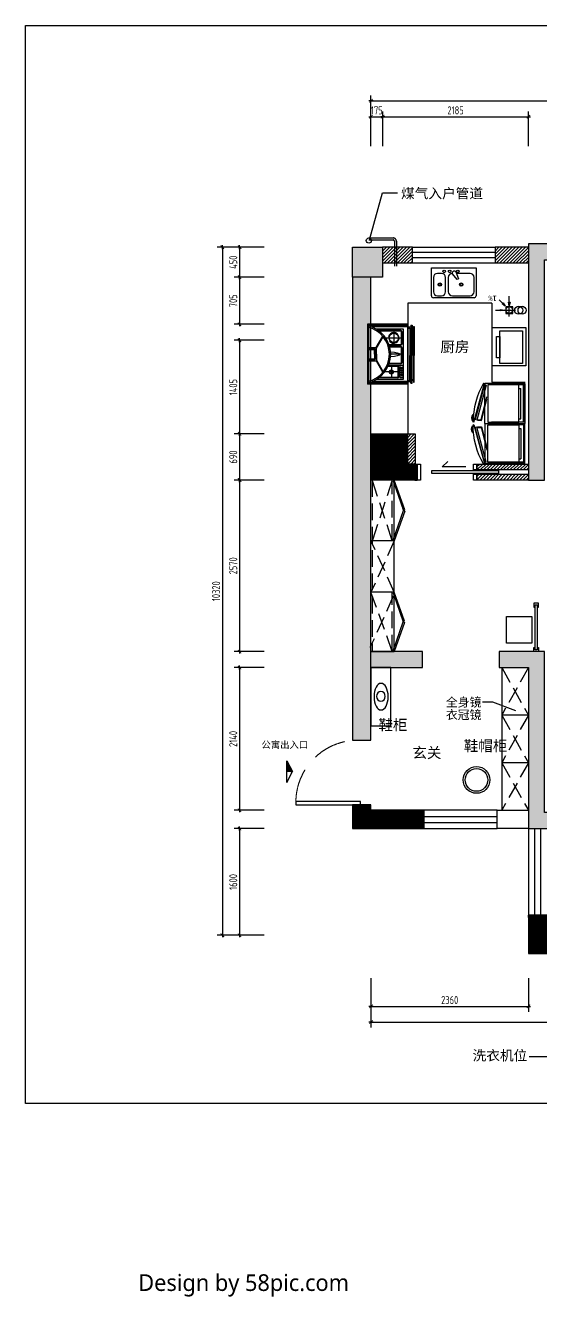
# Model space of a CAD drawing. Extents: x 198376 to 343171, y -41839 to 41090.
# Drawn here: x 198376 to 206108, y 22026 to 41090 of the extents above; entities that cross this region are included whole.
import ezdxf
from ezdxf.enums import TextEntityAlignment as Align

# ---------------------------------------------------------------- set-up
doc = ezdxf.new("R2010")
doc.units = 0
doc.header["$LTSCALE"] = 1000
doc.header["$MEASUREMENT"] = 0
for name, pattern in [('CONTINU', [0]), ('DASH', [0.35, 0.25, -0.1]), ('HIDDENX2', [0.75, 0.5, -0.25]), ('TRATTEGGIATA2', [0.375, 0.25, -0.125])]:
    doc.linetypes.add(name, pattern=pattern)
doc.layers.get('Defpoints').update_dxf_attribs({"color": 250})
for name, color, linetype in [('COL-FILL', 8, 'Continuous'), ('COLUMN', 200, 'Continuous'), ('DOOR', 50, 'Continuous'), ('FC-BHATCH', 144, 'Continuous'), ('FC-FLOOR', 138, 'Continuous'), ('FF-DIM-1', 50, 'Continuous'), ('FF-FIXT', 31, 'Continuous'), ('FF-FURN', 51, 'Continuous'), ('FF-TEXT', 50, 'Continuous'), ('TEXT', 2, 'Continuous'), ('WINDOW', 50, 'Continuous'), ('活动家具', 6, 'Continuous')]:
    doc.layers.add(name, color=color, linetype=linetype)
doc.layers.add('WALL', color=160, linetype='Continuous', lineweight=30)
doc.styles.add('_宋体', font='', dxfattribs={"width": 0.8})
doc.styles.add('CCD-DIM', font='archs.shx', dxfattribs={"width": 0.75})
doc.styles.add('st', font='msyh.ttf', dxfattribs={"width": 0.7})
doc.styles.add('黑体', font='msyh.ttf')
doc.styles.get('_宋体').set_extended_font_data('SimSun')
doc.dimstyles.new('CCD_100', dxfattribs={"dimscale": 100, "dimtxt": 1.2, "dimasz": 0.03, "dimexe": 0.8, "dimexo": 0.6, "dimgap": 0.35, "dimtad": 1, "dimdec": 0, "dimrnd": 5, "dimzin": 0, "dimdsep": 46, "dimtxsty": 'CCD-DIM', "dimblk": 'HBA_Dimension_Tick', "dimcen": 0.125, "dimclrd": 44, "dimclre": 44, "dimclrt": 50, "dimadec": 0, "dimazin": 0, "dimtfac": 1, "dimtdec": 0, "dimtix": 1, "dimtmove": 2, "dimatfit": 3, "dimldrblk": 'HBA_Leader_Dot', "dimfxl": 0, "dimtvp": 1, "dimtolj": 1, "dimtzin": 0, "dimarcsym": 0})
pattern_1 = [(45, (39611.7161, 0), (-0.8838834765, 0.8838834765), [])]
pattern_2 = [(45, (39611.71609, 0), (-0.08838834765, 0.08838834765), [])]
pattern_3 = [(45, (-2564.865, 0), (-24.7487373, 24.7487373), [])]

# ---------------------------------------------------------------- blocks, each defined once
blk = doc.blocks.new('HBA_Dimension_Tick')
at = {"color": 0, "linetype": 'ByBlock'}
for p, q in [((-10, 0), (0, 0)), ((0, 0), (10, 0))]:
    blk.add_line(p, q, dxfattribs=at)
at = {"color": 50, "linetype": 'ByBlock'}
blk.add_solid([(-10, -7), (-7, -10), (7, 10), (10, 7)], dxfattribs=at)
blk = doc.blocks.new('*D17')
at = {"layer": 'Defpoints', "color": 0}
for p in [(203553, 26862), (205912, 26862), (205912, 26378)]:
    blk.add_point(p, dxfattribs=at)
at = {"layer": 'FF-DIM-1', "color": 44, "lineweight": -2}
for p, q in [((203553, 26802), (203553, 26298)), ((205912, 26802), (205912, 26298)), ((203556, 26378), (205909, 26378))]:
    blk.add_line(p, q, dxfattribs=at)
at = {"layer": 'FF-DIM-1', "color": 44, "lineweight": -2, "xscale": 3, "yscale": 3, "zscale": 3, "rotation": 180}
blk.add_blockref('HBA_Dimension_Tick', (203553, 26378), dxfattribs=at)
at = {"layer": 'FF-DIM-1', "color": 44, "lineweight": -2, "xscale": 3, "yscale": 3, "zscale": 3}
blk.add_blockref('HBA_Dimension_Tick', (205912, 26378), dxfattribs=at)
at = {"layer": 'FF-DIM-1', "color": 50, "insert": (204732, 26473), "char_height": 120, "attachment_point": 5, "style": 'CCD-DIM'}
blk.add_mtext('\\A1;2360', dxfattribs=at)
blk = doc.blocks.new('HBA_Leader_Dot')
at = {"color": 0, "linetype": 'ByBlock'}
blk.add_line((-5, 0), (-10, 0), dxfattribs=at)
at = {"color": 0, "linetype": 'ByBlock', "const_width": 5}
blk.add_lwpolyline([(-2.5, 0, 1), (2.5, 0, 1)], format="xyb", close=True, dxfattribs=at)
blk = doc.blocks.new('*D20')
at = {"layer": 'Defpoints', "color": 0}
for p in [(202011, 37764), (201584, 37313), (202011, 37313)]:
    blk.add_point(p, dxfattribs=at)
at = {"layer": 'FF-DIM-1', "color": 44, "lineweight": -2}
for p, q in [((201951, 37764), (201504, 37764)), ((201584, 37761), (201584, 37316)), ((201951, 37313), (201504, 37313))]:
    blk.add_line(p, q, dxfattribs=at)
at = {"layer": 'FF-DIM-1', "color": 44, "lineweight": -2, "xscale": 3, "yscale": 3, "zscale": 3}
for p, rotation in [((201584, 37764), 90), ((201584, 37313), 270)]:
    blk.add_blockref('HBA_Dimension_Tick', p, dxfattribs=dict(at, rotation=rotation))
at = {"layer": 'FF-DIM-1', "color": 50, "insert": (201489, 37538), "char_height": 120, "attachment_point": 5, "rotation": 90, "style": 'CCD-DIM'}
blk.add_mtext('\\A1;450', dxfattribs=at)
blk = doc.blocks.new('*D21')
at = {"layer": 'Defpoints', "color": 0}
for p in [(202011, 37313), (201584, 36607), (202011, 36607)]:
    blk.add_point(p, dxfattribs=at)
at = {"layer": 'FF-DIM-1', "color": 44, "lineweight": -2}
for p, q in [((201951, 37313), (201504, 37313)), ((201584, 37310), (201584, 36610)), ((201951, 36607), (201504, 36607))]:
    blk.add_line(p, q, dxfattribs=at)
at = {"layer": 'FF-DIM-1', "color": 44, "lineweight": -2, "xscale": 3, "yscale": 3, "zscale": 3}
for p, rotation in [((201584, 37313), 90), ((201584, 36607), 270)]:
    blk.add_blockref('HBA_Dimension_Tick', p, dxfattribs=dict(at, rotation=rotation))
at = {"layer": 'FF-DIM-1', "color": 50, "insert": (201489, 36960), "char_height": 120, "attachment_point": 5, "rotation": 90, "style": 'CCD-DIM'}
blk.add_mtext('\\A1;705', dxfattribs=at)
blk = doc.blocks.new('*D22')
at = {"layer": 'Defpoints', "color": 0}
for p in [(202011, 34963), (201584, 34271), (202011, 34271)]:
    blk.add_point(p, dxfattribs=at)
at = {"layer": 'FF-DIM-1', "color": 44, "lineweight": -2}
for p, q in [((201951, 34963), (201504, 34963)), ((201584, 34960), (201584, 34274)), ((201951, 34271), (201504, 34271))]:
    blk.add_line(p, q, dxfattribs=at)
at = {"layer": 'FF-DIM-1', "color": 44, "lineweight": -2, "xscale": 3, "yscale": 3, "zscale": 3}
for p, rotation in [((201584, 34963), 90), ((201584, 34271), 270)]:
    blk.add_blockref('HBA_Dimension_Tick', p, dxfattribs=dict(at, rotation=rotation))
at = {"layer": 'FF-DIM-1', "color": 50, "insert": (201489, 34617), "char_height": 120, "attachment_point": 5, "rotation": 90, "style": 'CCD-DIM'}
blk.add_mtext('\\A1;690', dxfattribs=at)
blk = doc.blocks.new('*D23')
at = {"layer": 'Defpoints', "color": 0}
for p in [(202011, 34271), (201584, 31700), (202011, 31700)]:
    blk.add_point(p, dxfattribs=at)
at = {"layer": 'FF-DIM-1', "color": 44, "lineweight": -2}
for p, q in [((201951, 34271), (201504, 34271)), ((201584, 34268), (201584, 31703)), ((201951, 31700), (201504, 31700))]:
    blk.add_line(p, q, dxfattribs=at)
at = {"layer": 'FF-DIM-1', "color": 44, "lineweight": -2, "xscale": 3, "yscale": 3, "zscale": 3}
for p, rotation in [((201584, 34271), 90), ((201584, 31700), 270)]:
    blk.add_blockref('HBA_Dimension_Tick', p, dxfattribs=dict(at, rotation=rotation))
at = {"layer": 'FF-DIM-1', "color": 50, "insert": (201489, 32985), "char_height": 120, "attachment_point": 5, "rotation": 90, "style": 'CCD-DIM'}
blk.add_mtext('\\A1;2570', dxfattribs=at)
blk = doc.blocks.new('*D24')
at = {"layer": 'Defpoints', "color": 0}
for p in [(202011, 31460), (201584, 29319), (202011, 29319)]:
    blk.add_point(p, dxfattribs=at)
at = {"layer": 'FF-DIM-1', "color": 44, "lineweight": -2}
for p, q in [((201951, 31460), (201504, 31460)), ((201584, 31457), (201584, 29322)), ((201951, 29319), (201504, 29319))]:
    blk.add_line(p, q, dxfattribs=at)
at = {"layer": 'FF-DIM-1', "color": 44, "lineweight": -2, "xscale": 3, "yscale": 3, "zscale": 3}
for p, rotation in [((201584, 31460), 90), ((201584, 29319), 270)]:
    blk.add_blockref('HBA_Dimension_Tick', p, dxfattribs=dict(at, rotation=rotation))
at = {"layer": 'FF-DIM-1', "color": 50, "insert": (201489, 30389), "char_height": 120, "attachment_point": 5, "rotation": 90, "style": 'CCD-DIM'}
blk.add_mtext('\\A1;2140', dxfattribs=at)
blk = doc.blocks.new('*D25')
at = {"layer": 'Defpoints', "color": 0}
for p in [(202011, 29044), (201584, 27444), (202011, 27444)]:
    blk.add_point(p, dxfattribs=at)
at = {"layer": 'FF-DIM-1', "color": 44, "lineweight": -2}
for p, q in [((201951, 29044), (201504, 29044)), ((201584, 29041), (201584, 27447)), ((201951, 27444), (201504, 27444))]:
    blk.add_line(p, q, dxfattribs=at)
at = {"layer": 'FF-DIM-1', "color": 44, "lineweight": -2, "xscale": 3, "yscale": 3, "zscale": 3}
for p, rotation in [((201584, 29044), 90), ((201584, 27444), 270)]:
    blk.add_blockref('HBA_Dimension_Tick', p, dxfattribs=dict(at, rotation=rotation))
at = {"layer": 'FF-DIM-1', "color": 50, "insert": (201489, 28244), "char_height": 120, "attachment_point": 5, "rotation": 90, "style": 'CCD-DIM'}
blk.add_mtext('\\A1;1600', dxfattribs=at)
blk = doc.blocks.new('*D26')
at = {"layer": 'Defpoints', "color": 0}
for p in [(202011, 36367), (201584, 34963), (202011, 34963)]:
    blk.add_point(p, dxfattribs=at)
at = {"layer": 'FF-DIM-1', "color": 44, "lineweight": -2}
for p, q in [((201951, 36367), (201504, 36367)), ((201584, 36364), (201584, 34966)), ((201951, 34963), (201504, 34963))]:
    blk.add_line(p, q, dxfattribs=at)
at = {"layer": 'FF-DIM-1', "color": 44, "lineweight": -2, "xscale": 3, "yscale": 3, "zscale": 3}
for p, rotation in [((201584, 36367), 90), ((201584, 34963), 270)]:
    blk.add_blockref('HBA_Dimension_Tick', p, dxfattribs=dict(at, rotation=rotation))
at = {"layer": 'FF-DIM-1', "color": 50, "insert": (201489, 35665), "char_height": 120, "attachment_point": 5, "rotation": 90, "style": 'CCD-DIM'}
blk.add_mtext('\\A1;1405', dxfattribs=at)
blk = doc.blocks.new('*D27')
at = {"layer": 'Defpoints', "color": 0}
for p in [(203728, 39721), (203553, 39218), (203728, 39218)]:
    blk.add_point(p, dxfattribs=at)
at = {"layer": 'FF-DIM-1', "color": 44, "lineweight": -2}
for p, q in [((203550, 39721), (203547, 39721)), ((203553, 39278), (203553, 39801)), ((203553, 39721), (203728, 39721)), ((203728, 39278), (203728, 39801)), ((203731, 39721), (203734, 39721))]:
    blk.add_line(p, q, dxfattribs=at)
at = {"layer": 'FF-DIM-1', "color": 44, "lineweight": -2, "xscale": 3, "yscale": 3, "zscale": 3}
blk.add_blockref('HBA_Dimension_Tick', (203553, 39721), dxfattribs=at)
at = {"layer": 'FF-DIM-1', "color": 44, "lineweight": -2, "xscale": 3, "yscale": 3, "zscale": 3, "rotation": 180}
blk.add_blockref('HBA_Dimension_Tick', (203728, 39721), dxfattribs=at)
at = {"layer": 'FF-DIM-1', "color": 50, "insert": (203640, 39816), "char_height": 120, "attachment_point": 5, "style": 'CCD-DIM'}
blk.add_mtext('\\A1;175', dxfattribs=at)
blk = doc.blocks.new('*D28')
at = {"layer": 'Defpoints', "color": 0}
for p in [(205912, 39721), (203728, 39218), (205912, 39218)]:
    blk.add_point(p, dxfattribs=at)
at = {"layer": 'FF-DIM-1', "color": 44, "lineweight": -2}
for p, q in [((203728, 39278), (203728, 39801)), ((203731, 39721), (205909, 39721)), ((205912, 39278), (205912, 39801))]:
    blk.add_line(p, q, dxfattribs=at)
at = {"layer": 'FF-DIM-1', "color": 44, "lineweight": -2, "xscale": 3, "yscale": 3, "zscale": 3, "rotation": 180}
blk.add_blockref('HBA_Dimension_Tick', (203728, 39721), dxfattribs=at)
at = {"layer": 'FF-DIM-1', "color": 44, "lineweight": -2, "xscale": 3, "yscale": 3, "zscale": 3}
blk.add_blockref('HBA_Dimension_Tick', (205912, 39721), dxfattribs=at)
at = {"layer": 'FF-DIM-1', "color": 50, "insert": (204820, 39816), "char_height": 120, "attachment_point": 5, "style": 'CCD-DIM'}
blk.add_mtext('\\A1;2185', dxfattribs=at)
blk = doc.blocks.new('地漏')
at = {"layer": 'FC-BHATCH'}
for points in [[(190406, -114935), (190347, -114925), (190406, -114915)], [(190265, -115043), (190276, -114985), (190286, -115043)], [(190369, -115034), (190336, -114985), (190384, -115020)]]:
    blk.add_hatch(color=136, dxfattribs=at).paths.add_polyline_path(points)
at = {"layer": 'FC-BHATCH', "color": 136}
for p, q in [((190482, -114925), (190181, -114925)), ((190276, -114826), (190276, -115132)), ((190347, -114925), (190406, -114915)), ((190406, -114935), (190347, -114925)), ((190406, -114915), (190406, -114935)), ((190265, -115043), (190276, -114985)), ((190286, -115043), (190265, -115043)), ((190276, -114985), (190286, -115043)), ((190369, -115034), (190336, -114985)), ((190336, -114985), (190384, -115020)), ((190336, -114985), (190427, -115076)), ((190384, -115020), (190369, -115034))]:
    blk.add_line(p, q, dxfattribs=at)
blk.add_lwpolyline([(190326, -114874), (190225, -114874), (190225, -114975), (190326, -114975)], close=True, dxfattribs=at)
blk.add_circle((190276, -114925), 50.3, dxfattribs=at)
at = {"layer": 'FC-BHATCH', "color": 136, "insert": (190464, -115060, 73536), "char_height": 80, "width": 117.84, "attachment_point": 1, "style": '_宋体'}
blk.add_mtext('{\\fSimHei|b0|i0|c134|p49;\\W1;1%}', dxfattribs=at)
blk = doc.blocks.new('*D47')
at = {"layer": 'Defpoints', "color": 0}
for p in [(212986, 39961), (203553, 39218), (212986, 39218)]:
    blk.add_point(p, dxfattribs=at)
at = {"layer": 'FF-DIM-1', "color": 44, "lineweight": -2}
for p, q in [((203553, 39278), (203553, 40041)), ((212986, 39278), (212986, 40041)), ((203556, 39961), (212983, 39961))]:
    blk.add_line(p, q, dxfattribs=at)
at = {"layer": 'FF-DIM-1', "color": 44, "lineweight": -2, "xscale": 3, "yscale": 3, "zscale": 3, "rotation": 180}
blk.add_blockref('HBA_Dimension_Tick', (203553, 39961), dxfattribs=at)
at = {"layer": 'FF-DIM-1', "color": 44, "lineweight": -2, "xscale": 3, "yscale": 3, "zscale": 3}
blk.add_blockref('HBA_Dimension_Tick', (212986, 39961), dxfattribs=at)
at = {"layer": 'FF-DIM-1', "color": 50, "insert": (208269, 40056), "char_height": 120, "attachment_point": 5, "style": 'CCD-DIM'}
blk.add_mtext('\\A1;9435', dxfattribs=at)
blk = doc.blocks.new('*D48')
at = {"layer": 'Defpoints', "color": 0}
for p in [(203553, 26862), (213992, 26862), (213992, 26143)]:
    blk.add_point(p, dxfattribs=at)
at = {"layer": 'FF-DIM-1', "color": 44, "lineweight": -2}
for p, q in [((203553, 26802), (203553, 26063)), ((213992, 26802), (213992, 26063)), ((203556, 26143), (213989, 26143))]:
    blk.add_line(p, q, dxfattribs=at)
at = {"layer": 'FF-DIM-1', "color": 44, "lineweight": -2, "xscale": 3, "yscale": 3, "zscale": 3, "rotation": 180}
blk.add_blockref('HBA_Dimension_Tick', (203553, 26143), dxfattribs=at)
at = {"layer": 'FF-DIM-1', "color": 44, "lineweight": -2, "xscale": 3, "yscale": 3, "zscale": 3}
blk.add_blockref('HBA_Dimension_Tick', (213992, 26143), dxfattribs=at)
at = {"layer": 'FF-DIM-1', "color": 50, "insert": (208772, 26238), "char_height": 120, "attachment_point": 5, "style": 'CCD-DIM'}
blk.add_mtext('\\A1;10440', dxfattribs=at)
blk = doc.blocks.new('*D49')
at = {"layer": 'Defpoints', "color": 0}
for p in [(202011, 37764), (201327, 27444), (202011, 27444)]:
    blk.add_point(p, dxfattribs=at)
at = {"layer": 'FF-DIM-1', "color": 44, "lineweight": -2}
for p, q in [((201951, 37764), (201247, 37764)), ((201327, 37761), (201327, 27447)), ((201951, 27444), (201247, 27444))]:
    blk.add_line(p, q, dxfattribs=at)
at = {"layer": 'FF-DIM-1', "color": 44, "lineweight": -2, "xscale": 3, "yscale": 3, "zscale": 3}
for p, rotation in [((201327, 37764), 90), ((201327, 27444), 270)]:
    blk.add_blockref('HBA_Dimension_Tick', p, dxfattribs=dict(at, rotation=rotation))
at = {"layer": 'FF-DIM-1', "color": 50, "insert": (201232, 32604), "char_height": 120, "attachment_point": 5, "rotation": 90, "style": 'CCD-DIM'}
blk.add_mtext('\\A1;10320', dxfattribs=at)
blk = doc.blocks.new('家具1')
at = {"layer": 'FF-FURN', "color": 251, "ltscale": 2}
for p, q in [((964042, -969677), (964198, -969097)), ((964199, -969117), (964060, -969637)), ((964224, -969123), (964085, -969644)), ((964194, -969115), (964204, -969118)), ((964224, -969123), (964199, -969117)), ((964250, -969119), (964250, -969677)), ((964714, -969119), (964250, -969119)), ((964714, -969677), (964714, -969119)), ((964714, -969170), (964746, -969170)), ((964746, -969625), (964746, -969170)), ((964784, -969676), (964784, -969118)), ((964794, -969676), (964794, -969118)), ((964042, -969677), (964027, -969673)), ((964046, -969657), (964047, -969648)), ((964085, -969644), (964060, -969637)), ((964250, -969677), (964714, -969677)), ((964714, -969625), (964746, -969625))]:
    blk.add_line(p, q, dxfattribs=at)
at = {"layer": 'FF-FURN', "color": 251, "linetype": 'Continuous', "ltscale": 5}
blk.add_line((964183, -969093), (964204, -969097), dxfattribs=at)
at = {"layer": 'FF-FURN'}
for p, q in [((964204, -969697), (964204, -969097)), ((964804, -969097), (964204, -969097)), ((964204, -969697), (964804, -969697))]:
    blk.add_line(p, q, dxfattribs=at)
at = {"layer": 'FF-FURN', "color": 251, "linetype": 'TRATTEGGIATA2', "ltscale": 2}
for p, q in [((964804, -969118), (964204, -969118)), ((964804, -969676), (964204, -969676))]:
    blk.add_line(p, q, dxfattribs=at)
at = {"layer": 'FF-FURN', "linetype": 'ByBlock'}
blk.add_line((964804, -969097), (964804, -969697), dxfattribs=at)
at = {"layer": 'FF-FURN', "color": 251, "linetype": 'Continuous', "ltscale": 2}
for p, q in [((964149, -969640), (964234, -969297)), ((964157, -969650), (964233, -969337)), ((964090, -969637), (964149, -969640)), ((964095, -969647), (964157, -969650))]:
    blk.add_line(p, q, dxfattribs=at)
at = {"layer": 'FF-FURN', "linetype": 'Continuous', "ltscale": 5}
blk.add_arc((965212, -969679), 1184, 150.2923, 179.7077, dxfattribs=at)
at = {"layer": 'FF-FURN', "color": 251, "ltscale": 2}
for radius, start, end in [(86.5, 141.893, 212.1418), (81.3, 147.4818, 206.553)]:
    blk.add_arc((964093, -969617), radius, start, end, dxfattribs=at)
blk = doc.blocks.new('厨房设备01')
at = {"layer": 'FF-FURN', "linetype": 'CONTINU'}
for p, q in [((2548, -11045), (1648, -11045)), ((1648, -11645), (2548, -11645))]:
    blk.add_line(p, q, dxfattribs=at)
at = {"layer": 'FF-FURN', "linetype": 'CONTINU', "ltscale": 30}
for p, q in [((1648, -11045), (1648, -11645)), ((2548, -11045), (2548, -11645))]:
    blk.add_line(p, q, dxfattribs=at)
at = {"layer": 'FF-FURN', "ltscale": 2}
for p, q in [((1663, -10979), (2118, -10979)), ((1663, -10999), (2118, -10999)), ((2533, -10979), (2118, -10979)), ((2533, -10999), (2118, -10999)), ((2490, -11014), (2118, -11014)), ((2490, -11045), (2490, -11014)), ((2508, -11045), (2508, -10999))]:
    blk.add_line(p, q, dxfattribs=at)
at = {"layer": 'FF-FURN', "linetype": 'Continuous', "ltscale": 30}
for p, q in [((1663, -10999), (1663, -10979)), ((2533, -10999), (2533, -10979))]:
    blk.add_line(p, q, dxfattribs=at)
at = {"layer": 'FF-FURN', "color": 251, "linetype": 'TRATTEGGIATA2', "ltscale": 30}
for p, q in [((1668, -11045), (1668, -11625)), ((1688, -11045), (1688, -11579)), ((2508, -11045), (2508, -11579)), ((2528, -11045), (2528, -11625))]:
    blk.add_line(p, q, dxfattribs=at)
at = {"layer": 'FF-FURN', "linetype": 'Continuous', "ltscale": 2}
for p, q in [((1679, -10960), (1679, -10948)), ((1679, -10948), (1706, -10948)), ((1706, -10960), (1679, -10960)), ((1706, -10948), (2118, -10948)), ((1706, -10960), (1706, -10979)), ((2118, -10960), (1716, -10960)), ((1716, -10960), (1716, -10979)), ((1855, -10993), (1855, -10984)), ((1863, -10984), (1863, -10993)), ((1895, -10984), (1863, -10984)), ((1863, -10993), (1895, -10993)), ((1895, -10993), (1895, -10984)), ((2489, -10948), (2118, -10948)), ((2118, -10960), (2479, -10960)), ((2479, -10960), (2479, -10979)), ((2516, -10948), (2489, -10948)), ((2489, -10960), (2516, -10960)), ((2489, -10960), (2489, -10979)), ((2516, -10960), (2516, -10948))]:
    blk.add_line(p, q, dxfattribs=at)
at = {"layer": 'FF-FURN', "color": 251, "ltscale": 2}
for p, q in [((1688, -11045), (1688, -10999)), ((1706, -11014), (2118, -11014)), ((1706, -11045), (1706, -11014))]:
    blk.add_line(p, q, dxfattribs=at)
at = {"layer": 'FF-FURN', "color": 251, "linetype": 'Continuous', "ltscale": 2}
for p, q in [((1765, -10984), (1732, -10984)), ((1732, -10984), (1732, -10993)), ((1732, -10993), (1765, -10993)), ((1765, -10993), (1765, -10984)), ((1772, -10984), (1772, -10993)), ((1804, -10984), (1772, -10984)), ((1772, -10993), (1804, -10993)), ((1804, -10993), (1804, -10984)), ((1823, -10984), (1823, -10993)), ((1855, -10984), (1823, -10984)), ((1823, -10993), (1855, -10993)), ((2473, -11110), (1721, -11110)), ((1721, -11110), (1721, -11511)), ((1741, -11150), (1741, -11481)), ((1749, -11150), (1749, -11470)), ((1942, -11130), (1761, -11130)), ((1942, -11138), (1761, -11138)), ((1852, -11375), (1852, -11138)), ((1954, -11150), (1954, -11324)), ((1962, -11150), (1962, -11321)), ((1982, -11150), (1982, -11315)), ((1990, -11150), (1990, -11313)), ((2223, -11130), (2002, -11130)), ((2223, -11138), (2002, -11138)), ((2098, -11138), (2098, -11300)), ((2235, -11150), (2235, -11321)), ((2243, -11150), (2243, -11324)), ((2263, -11119), (2452, -11119)), ((2263, -11332), (2263, -11119)), ((2452, -11159), (2263, -11159)), ((2273, -11198), (2273, -11336)), ((2281, -11198), (2281, -11340)), ((2433, -11178), (2293, -11178)), ((2433, -11186), (2293, -11186)), ((2304, -11136), (2304, -11150)), ((2338, -11136), (2338, -11150)), ((2363, -11186), (2363, -11388)), ((2373, -11136), (2373, -11150)), ((2407, -11136), (2407, -11150)), ((2445, -11198), (2445, -11469)), ((2452, -11119), (2452, -11159)), ((2453, -11198), (2453, -11479)), ((2473, -11509), (2473, -11110)), ((1749, -11253), (1954, -11253)), ((2281, -11289), (2445, -11289)), ((2098, -11530), (2018, -11530)), ((2018, -11645), (2018, -11530)), ((2098, -11530), (2178, -11530)), ((2178, -11645), (2178, -11530))]:
    blk.add_line(p, q, dxfattribs=at)
at = {"layer": 'FF-FURN', "color": 251, "linetype": 'Continuous', "ltscale": 30}
for p, q in [((1998, -11516), (1825, -11420)), ((2008, -11510), (1834, -11413)), ((2187, -11510), (2362, -11413)), ((2198, -11516), (2370, -11420)), ((2098, -11510), (1998, -11510)), ((1998, -11645), (1998, -11510)), ((2098, -11540), (2028, -11540)), ((2028, -11645), (2028, -11540)), ((2098, -11510), (2198, -11510)), ((2098, -11540), (2168, -11540)), ((2168, -11645), (2168, -11540)), ((2198, -11645), (2198, -11510))]:
    blk.add_line(p, q, dxfattribs=at)
at = {"layer": 'FF-FURN', "color": 251, "linetype": 'CONTINU'}
blk.add_line((2548, -11625), (1648, -11625), dxfattribs=at)
at = {"layer": 'FF-FURN', "color": 251, "linetype": 'Continuous', "ltscale": 30}
for centre, radius in [((1852, -11253), 69.1), ((2363, -11289), 30.9)]:
    blk.add_circle(centre, radius, dxfattribs=at)
at = {"layer": 'FF-FURN', "color": 251, "linetype": 'Continuous', "ltscale": 2}
for centre, radius in [((2304, -11136), 10.3), ((2304, -11136), 7.31), ((2338, -11136), 10.3), ((2338, -11136), 7.31), ((2373, -11136), 10.3), ((2373, -11136), 7.31), ((2407, -11136), 10.3), ((2407, -11136), 7.31), ((2441, -11136), 2.57), ((2363, -11289), 20.9)]:
    blk.add_circle(centre, radius, dxfattribs=at)
for centre, radius, start, end in [((1761, -11150), 20, 90, 180), ((1761, -11150), 12, 90, 180), ((1852, -11253), 79.1, 307.872, 257.9169), ((1942, -11150), 20, 0, 90), ((1942, -11150), 12, 0, 90), ((2002, -11150), 20, 90, 180), ((2002, -11150), 12, 90, 180), ((2223, -11150), 20, 0, 90), ((2223, -11150), 12, 0, 90), ((2293, -11198), 20, 90, 180), ((2293, -11198), 12, 90, 180), ((2433, -11198), 20, 0, 90), ((2433, -11198), 12, 0, 90), ((2098, -11740), 440, 12.5181, 167.4819)]:
    blk.add_arc(centre, radius, start, end, dxfattribs=at)
at = {"layer": 'FF-FURN', "color": 251, "linetype": 'Continuous', "ltscale": 30}
blk.add_arc((2098, -11740), 420, 13.0922, 166.9078, dxfattribs=at)
at = {"layer": 'FF-FURN', "color": 251, "linetype": 'Continuous', "ltscale": 2, "extrusion": (0, 0, -1)}
blk.add_ellipse((2098, -11336), major_axis=(0, 174), ratio=0.21829, start_param=-1.367823, end_param=1.367823, dxfattribs=at)

msp = doc.modelspace()

# ---------------------------------------------------------------- hatches: boundary and pattern name
at = {"layer": 'COL-FILL'}
h = msp.add_hatch(color=256, dxfattribs=at)
h.dxf.hatch_style = 1
h.paths.add_polyline_path([(203727.6, 37763.7), (203727.6, 37313.2), (203277.6, 37313.2), (203277.6, 37763.7)])
h = msp.add_hatch(dxfattribs=at)
h.set_pattern_fill('ANSI31', color=256, scale=280)
h.set_pattern_definition(pattern_3)
h.paths.add_polyline_path([(205911.6, 37763.7), (205412.6, 37763.7), (205412.6, 37523.7), (205911.6, 37523.7)])
h.paths.add_polyline_path([(203904, 37763.7), (203727.6, 37763.7), (203727.6, 37523.7), (203904, 37523.7)])
h.paths.add_polyline_path([(203934, 37763.7), (203904, 37763.7), (203904, 37523.7), (203934, 37523.7)])
h.paths.add_polyline_path([(204172.6, 37763.7), (203934, 37763.7), (203934, 37523.7), (204172.6, 37523.7)])
h = msp.add_hatch(dxfattribs=at)
h.set_pattern_fill('ANSI31', color=256)
h.set_pattern_definition(pattern_2)
h.paths.add_polyline_path([(206151.6, 37573.7), (206451.6, 37573.7), (206451.6, 37813.7), (205911.6, 37813.7), (205911.6, 34270.7), (206151.6, 34270.7)])
h = msp.add_hatch(color=256, dxfattribs=at)
h.dxf.hatch_style = 1
h.paths.add_polyline_path([(203552.6, 37313.2), (203277.6, 37313.2), (203277.6, 30369.1), (203552.6, 30369.1)])
h = msp.add_hatch(dxfattribs=at)
h.set_pattern_fill('ANSI31', color=256)
h.set_pattern_definition(pattern_2)
h.paths.add_polyline_path([(203552.6, 34962.7), (204097.6, 34962.7), (204097.6, 34510.7), (204242.6, 34510.7), (204242.6, 34270.7), (203552.6, 34270.7)])
h = msp.add_hatch(dxfattribs=at)
h.set_pattern_fill('ANSI31', color=256, scale=280)
h.set_pattern_definition(pattern_3)
h.paths.add_polyline_path([(204216.7, 34510.7), (204216.7, 34962.7), (204097.6, 34962.7), (204097.6, 34510.7)])
h = msp.add_hatch(dxfattribs=at)
h.set_pattern_fill('ANSI31', color=256, scale=280)
h.set_pattern_definition([(45, (-1541.338, -452), (-24.7487373, 24.7487373), [])])
h.paths.add_polyline_path([(205911.6, 34358.2), (205140.2, 34358.2), (205140.2, 34270.7), (205911.6, 34270.7)])
h.paths.add_polyline_path([(205140.2, 34423.2), (205911.6, 34423.2), (205911.6, 34510.7), (205140.2, 34510.7)])
h = msp.add_hatch(color=256, dxfattribs=at)
h.dxf.hatch_style = 1
h.paths.add_polyline_path([(204325.2, 31459.7), (204325.2, 31699.7), (203552.6, 31699.7), (203552.6, 31459.7)])
h = msp.add_hatch(dxfattribs=at)
h.set_pattern_fill('ANSI31', color=256)
h.set_pattern_definition(pattern_2)
h.paths.add_polyline_path([(206151.6, 31699.7), (205474.9, 31699.7), (205474.9, 31459.7), (205911.6, 31459.7), (205911.6, 29044.2), (206816.8, 29044.2), (206816.8, 29284.2), (206151.6, 29284.2)])
h = msp.add_hatch(dxfattribs=at)
h.set_pattern_fill('ANSI31', color=256, scale=60)
h.set_pattern_definition([(45, (-2564.865, 0), (-5.30330086, 5.30330086), [])])
h.paths.add_polyline_path([(202291.9, 30061.3), (202291.9, 29899.4), (202379.1, 29899.4)])
h = msp.add_hatch(dxfattribs=at)
h.set_pattern_fill('ANSI31', color=256, scale=10)
h.set_pattern_definition(pattern_1)
h.paths.add_polyline_path([(204342.6, 29319.2), (203552.6, 29319.2), (203552.6, 29399.2), (203277.6, 29399.2), (203277.6, 29044.2), (204342.6, 29044.2)])
h = msp.add_hatch(dxfattribs=at)
h.set_pattern_fill('ANSI31', color=256, scale=10)
h.set_pattern_definition(pattern_1)
h.paths.add_polyline_path([(204342.6, 29319.2), (203552.6, 29319.2), (203552.6, 29399.2), (203277.6, 29399.2), (203277.6, 29044.2), (204342.6, 29044.2)])
h = msp.add_hatch(dxfattribs=at)
h.set_pattern_fill('ANSI31', color=256, scale=10)
h.set_pattern_definition([(45, (210544.8446, 28146.0779), (-0.88388348, 0.88388348), [])])
h.paths.add_polyline_path([(210625.9, 29044.2), (210425.9, 29044.2), (210425.9, 27444.2), (209990.9, 27444.2), (209990.9, 27169.2), (210625.9, 27169.2)])
h.paths.add_polyline_path([(206621.6, 27444.2), (206186.6, 27444.2), (206186.6, 27744.2), (205911.6, 27744.2), (205911.6, 27169.2), (206621.6, 27169.2)])

# ---------------------------------------------------------------- linework, layer by layer
for p, q in [((203529.8, 37876.3), (203723.8, 38577.6)), ((203723.8, 38577.6), (203950.2, 38577.6)), ((205377.9, 30939.6), (205222.7, 30939.6)), ((205724.1, 30808.4), (205377.9, 30939.6)), ((206233, 25622.6), (205924.7, 25622.6))]:
    msp.add_line(p, q, dxfattribs=at)
at = {"layer": 'COL-FILL', "linetype": 'HIDDENX2', "ltscale": 16}
for p, q in [((203521.8, 37902.2), (203884, 37902.2)), ((203521.8, 37872.2), (203884, 37872.2)), ((203904, 37852.2), (203904, 37481)), ((203934, 37852.2), (203934, 37481))]:
    msp.add_line(p, q, dxfattribs=at)
for radius in [50, 20]:
    msp.add_arc((203884, 37852.2), radius, 0, 90, dxfattribs=at)
at = {"layer": 'COLUMN'}
msp.add_lwpolyline([(203727.6, 37763.7), (203727.6, 37313.2), (203277.6, 37313.2), (203277.6, 37763.7)], close=True, dxfattribs=at)
at = {"layer": 'DOOR', "color": 2}
msp.add_lwpolyline([(204975.1, 34470.7), (204618.5, 34470.7), (204705, 34547.4)], dxfattribs=at)
at = {"layer": 'DOOR'}
for points in [[(205463.8, 34368.2), (204463.8, 34368.2), (204463.8, 34413.2), (205463.8, 34413.2)], [(202427.6, 29449.2), (202427.6, 29399.2), (203397.6, 29399.2), (203397.6, 29449.2)]]:
    msp.add_lwpolyline(points, close=True, dxfattribs=at)
at = {"layer": 'DOOR', "color": 8, "linetype": 'HIDDENX2', "lineweight": 13, "extrusion": (0, 0, -1)}
msp.add_arc((-203358.6, 29438.9), 931.1, 0.63665, 92.40069, dxfattribs=at)
at = {"layer": 'FF-DIM-1'}
for p, q in [((204342.6, 29227.6), (205442.6, 29227.6)), ((204342.6, 29135.9), (205442.6, 29135.9))]:
    msp.add_line(p, q, dxfattribs=at)
for points in [[(198376, 41089.7), (220646.3, 41089.7), (220646.3, 24923.9), (198376, 24923.9)], [(204172.6, 37763.7), (205412.6, 37763.7), (205412.6, 37523.7), (204172.6, 37523.7)], [(205370.8, 36558.6), (205870.4, 36558.6), (205870.4, 35986.3), (205370.8, 35986.3)], [(206041.9, 31724.7), (206012, 31724.7), (206012, 32398.7), (206041.9, 32398.7)], [(204342.6, 29044.2), (205442.6, 29044.2), (205442.6, 29319.2), (204342.6, 29319.2)]]:
    msp.add_lwpolyline(points, close=True, dxfattribs=at)
for points in [[(206041.9, 32365.9), (206061.9, 32365.9), (206061.9, 32425.9), (205992, 32425.9), (205992, 32365.9), (206012, 32365.9)], [(206041.9, 31759.7), (206061.9, 31759.7), (206061.9, 31699.7), (205992, 31699.7), (205992, 31759.7), (206012, 31759.7)]]:
    msp.add_lwpolyline(points, dxfattribs=at)
at = {"layer": 'FF-FIXT'}
for centre, radius in [((203521.8, 37863.2), 39), ((205765.5, 36817.1), 60), ((205815.5, 36817.1), 60), ((205815.5, 36817.1), 60)]:
    msp.add_circle(centre, radius, dxfattribs=at)
at = {"layer": 'FF-FURN'}
for p, q in [((204457.3, 37421.6), (204457.3, 37452.1)), ((204457.3, 37452.1), (204487.8, 37452.1)), ((204457.3, 37035.5), (204457.3, 37421.6)), ((204487.8, 37452.1), (205127.9, 37452.1)), ((204609.7, 37370.8), (204548.8, 37370.8)), ((204844.8, 37280.4), (204774.9, 37365.3)), ((204794.6, 37404), (204780.4, 37395.8)), ((204823.8, 37393.5), (204862.4, 37290.6)), ((205036.5, 37370.8), (204832.3, 37370.8)), ((205127.9, 37452.1), (205127.9, 37035.5)), ((204487.8, 37309.8), (204487.8, 37096.5)), ((204670.7, 37096.5), (204670.7, 37309.8)), ((204711.3, 37309.8), (204711.3, 37096.5)), ((204862.4, 37290.6), (204844.8, 37280.4)), ((205097.4, 37096.5), (205097.4, 37309.8)), ((205097.4, 37005), (204487.8, 37005)), ((204548.8, 37035.5), (204609.7, 37035.5)), ((204772.3, 37035.5), (205036.5, 37035.5)), ((204102.6, 36923.7), (204102.6, 34962.7)), ((205362.6, 36923.7), (204102.6, 36923.7)), ((205362.6, 36923.7), (205362.6, 35740.6)), ((205433.6, 36105.7), (205433.6, 36425.1)), ((205433.6, 36425.1), (205484.3, 36425.1)), ((205484.3, 36511.3), (205823.8, 36511.3)), ((205484.3, 36019.5), (205484.3, 36511.3)), ((205484.3, 36425.1), (205484.3, 36105.7)), ((205823.8, 36511.3), (205823.8, 36019.5)), ((205484.3, 36105.7), (205433.6, 36105.7)), ((205823.8, 36019.5), (205484.3, 36019.5)), ((205362.6, 35740.6), (205861.6, 35740.6)), ((204024.6, 33845.1), (204042, 33815)), ((203902.6, 33360.2), (203552.6, 33360.2)), ((203902.6, 32589.2), (203552.6, 32589.2)), ((205511.6, 31459.7), (205511.6, 29319.2)), ((205911.6, 30746.2), (205511.6, 30746.2)), ((205911.6, 30032.7), (205511.6, 30032.7))]:
    msp.add_line(p, q, dxfattribs=at)
at = {"layer": 'FF-FURN', "color": 251, "linetype": 'DASH'}
for p, q in [((203872.6, 33360.2), (203571.3, 34269.7)), ((203571.3, 34269.7), (203571.3, 31699.7)), ((203872.6, 34269.7), (203571.3, 33360.2)), ((203872.6, 33360.2), (203872.6, 34269.7)), ((203902.6, 32589.2), (203552.6, 33360.2)), ((203902.6, 33360.2), (203552.6, 32589.2)), ((203887.6, 32530), (203537.6, 31759)), ((203872.6, 31699.7), (203552.6, 32589.2)), ((203872.6, 31699.7), (203872.6, 32589.2)), ((205511.6, 31459.7), (205911.6, 30746.2)), ((205911.6, 31459.7), (205511.6, 30746.2)), ((205511.6, 30746.2), (205911.6, 30032.7)), ((205911.6, 30746.2), (205511.6, 30032.7)), ((205511.6, 30032.7), (205911.6, 29319.2)), ((205911.6, 30032.7), (205511.6, 29319.2))]:
    msp.add_line(p, q, dxfattribs=at)
at = {"layer": 'FF-FURN'}
for points in [[(204242.6, 34270.7), (204242.6, 34510.7), (204292.6, 34510.7), (204292.6, 34270.7), (204242.6, 34270.7)], [(205090.2, 34423.2), (205090.2, 34510.7), (205140.2, 34510.7), (205140.2, 34423.2), (205090.2, 34423.2)], [(205140.2, 34358.2), (205140.2, 34270.7), (205090.2, 34270.7), (205090.2, 34358.2), (205140.2, 34358.2)], [(203552.6, 31699.7), (203902.6, 31699.7), (203902.6, 34269.7)]]:
    msp.add_lwpolyline(points, dxfattribs=at)
for points in [[(203885.3, 34259.7), (204042, 33815), (204059.4, 33825), (203902.6, 34269.7)], [(203885.3, 33370.2), (204042, 33815), (204059.4, 33805), (203902.6, 33360.2)], [(203885.3, 32579.2), (204036.3, 32144.5), (204054, 32153.7), (203902.6, 32589.2)], [(205585.1, 32226.8), (205962.1, 32226.8), (205962.1, 31827.4), (205585.1, 31827.4)], [(203885.3, 31709.7), (204036.3, 32144.5), (204054, 32135.2), (203902.6, 31699.7)], [(203851.9, 31458.9), (203552.9, 31458.9), (203552.9, 30586.8), (203851.9, 30586.8)]]:
    msp.add_lwpolyline(points, close=True, dxfattribs=at)
for centre, radius in [((204650.4, 37401.3), 20.3), ((204731.7, 37401.3), 20.3), ((204853.6, 37401.3), 20.3), ((204584.3, 37203.2), 25.4), ((204904.4, 37203.2), 25.4), ((205134.2, 29773.8), 200)]:
    msp.add_circle(centre, radius, dxfattribs=at)
at = {"layer": 'FF-FURN', "color": 251}
for centre, radius in [((204584.3, 37203.2), 17.4), ((204904.4, 37203.2), 17.4), ((205134.2, 29773.8), 170)]:
    msp.add_circle(centre, radius, dxfattribs=at)
at = {"layer": 'FF-FURN'}
for centre, radius, start, end in [((204548.8, 37309.8), 61, 90, 180), ((204609.7, 37309.8), 61, 0, 90), ((204772.3, 37309.8), 61, 90, 180), ((204790.6, 37378.2), 20.3, 120, 219.46232), ((204804.8, 37386.4), 20.3, 20.53768, 120), ((205036.5, 37309.8), 61, 0, 90), ((204487.8, 37035.5), 30.5, 180, 270), ((204548.8, 37096.5), 61, 180, 270), ((204609.7, 37096.5), 61, 270, 0), ((204772.3, 37096.5), 61, 180, 270), ((205036.5, 37096.5), 61, 270, 0), ((205097.4, 37035.5), 30.5, 270, 0)]:
    msp.add_arc(centre, radius, start, end, dxfattribs=at)
at = {"layer": 'TEXT', "color": 1}
for p, q in [((202291.9, 29737.5), (202291.9, 30061.3)), ((202291.9, 30061.3), (202379.1, 29899.4)), ((202291.9, 29737.5), (202379.1, 29899.4)), ((202379.1, 29899.4), (202291.9, 29899.4))]:
    msp.add_line(p, q, dxfattribs=at)
at = {"layer": 'WALL'}
for p, q in [((204172.6, 37763.7), (203727.6, 37763.7)), ((205911.6, 37763.7), (205412.6, 37763.7)), ((204172.6, 37523.7), (203727.6, 37523.7)), ((205911.6, 37523.7), (205412.6, 37523.7))]:
    msp.add_line(p, q, dxfattribs=at)
for points in [[(206451.6, 37813.7), (205911.6, 37813.7), (205911.6, 34270.7), (206151.6, 34270.7), (206151.6, 37573.7), (206451.6, 37573.7), (206451.6, 37813.7)], [(203552.6, 34962.7), (204097.6, 34962.7), (204097.6, 34510.7), (204242.6, 34510.7), (204242.6, 34270.7), (203552.6, 34270.7), (203552.6, 34962.7)], [(205911.6, 34423.2), (205140.2, 34423.2), (205140.2, 34510.7), (205911.6, 34510.7), (205911.6, 34270.7), (205140.2, 34270.7), (205140.2, 34358.2), (205911.6, 34358.2)], [(203552.6, 31459.7), (204325.2, 31459.7), (204325.2, 31699.7), (203552.6, 31699.7)], [(205911.6, 29044.2), (206816.8, 29044.2), (206816.8, 29284.2), (206151.6, 29284.2), (206151.6, 31699.7), (205474.9, 31699.7), (205474.9, 31459.7), (205911.6, 31459.7), (205911.6, 29044.2)], [(204342.6, 29319.2), (203552.6, 29319.2), (203552.6, 29399.2), (203277.6, 29399.2), (203277.6, 29044.2), (204342.6, 29044.2), (204342.6, 29319.2)], [(204342.6, 29319.2), (204342.6, 29044.2)], [(205442.6, 29044.2), (205442.6, 29319.2), (205911.6, 29319.2), (205911.6, 29044.2), (205442.6, 29044.2)]]:
    msp.add_lwpolyline(points, dxfattribs=at)
for points in [[(203552.6, 37313.2), (203277.6, 37313.2), (203277.6, 30369.1), (203552.6, 30369.1)], [(204216.7, 34510.7), (204097.6, 34510.7), (204097.6, 34962.7), (204216.7, 34962.7)], [(206621.6, 27444.2), (206186.6, 27444.2), (206186.6, 27744.2), (205911.6, 27744.2), (205911.6, 27169.2), (206621.6, 27169.2)]]:
    msp.add_lwpolyline(points, close=True, dxfattribs=at)
at = {"layer": 'WINDOW'}
for p, q in [((205412.6, 37683.7), (204172.6, 37683.7)), ((205412.6, 37603.7), (204172.6, 37603.7))]:
    msp.add_line(p, q, dxfattribs=at)
at = {"layer": 'WINDOW', "extrusion": (0, 0, -1)}
for p, q in [((205911.6, 29044.2), (205911.6, 27744.2)), ((206003.2, 29044.2), (206003.2, 27744.2)), ((206094.9, 29044.2), (206094.9, 27744.2))]:
    msp.add_line(p, q, dxfattribs=at)
at = {"layer": '活动家具', "color": 8, "extrusion": (0, 0, -1)}
for centre, major_axis, ratio in [((203704.2, 31022.9), (0, 199.8), 0.5311411), ((203702.4, 31027.6), (0, 73.6), 0.8807445)]:
    msp.add_ellipse(centre, major_axis=major_axis, ratio=ratio, dxfattribs=at)

# ---------------------------------------------------------------- block references
at = {"layer": 'FC-FLOOR', "rotation": 180}
msp.add_blockref('地漏', (395900.6, -78103.4), dxfattribs=at)
msp.add_blockref('地漏', (395900.6, -78103.4), dxfattribs=at)
at = {"layer": 'FF-FURN', "rotation": 270}
msp.add_blockref('厨房设备01', (215147.9, 38255.8), dxfattribs=at)
at = {"layer": 'FF-FURN'}
msp.add_blockref('家具1', (-758946.4, 1004816), dxfattribs=at)
at = {"layer": 'FF-FURN', "xscale": -1, "rotation": 180}
msp.add_blockref('家具1', (-758946.4, -934578.6), dxfattribs=at)

# ---------------------------------------------------------------- texts
at = {"layer": 'FF-TEXT', "style": 'st'}
for s, height, p in [('煤气入户管道', 150, (204616.9, 38495.9)), ('厨房', 160, (204809.9, 36190.8)), ('全身镜', 130, (204941, 30873.6)), ('鞋柜', 160, (203881.7, 30518.7)), ('衣冠镜', 130, (204941, 30685.5)), ('公寓出入口', 100, (202262, 30250.3)), ('鞋帽柜 ', 160, (205296.9, 30205.3)), ('玄关', 160, (204390.1, 30101.5)), ('洗衣机位', 150, (205484.8, 25567.1))]:
    msp.add_text(s, height=height, dxfattribs=at).set_placement(p, align=Align.CENTER)
at = {"layer": 'FF-TEXT', "color": 0, "style": '黑体'}
msp.add_text('Design by 58pic.com', height=250, dxfattribs=at).set_placement((200066.6, 22109.9))

# ---------------------------------------------------------------- dimensions: what is measured, and where the dimension line sits
at = {"layer": 'FF-DIM-1'}
for base, p1, p2, picture, middle in [((212985.9, 39961.2), (203552.6, 39218.3), (212985.9, 39218.3), '*D47', (208269.2, 40056.2)), ((203727.6, 39721.1), (203552.6, 39218.3), (203727.6, 39218.3), '*D27', (203640.1, 39816.1)), ((205911.6, 39721.1), (203727.6, 39218.3), (205911.6, 39218.3), '*D28', (204819.6, 39816.1)), ((205911.6, 26378.2), (203552.6, 26862.4), (205911.6, 26862.4), '*D17', (204732.1, 26473.2)), ((213991.9, 26143.4), (203552.6, 26862.4), (213991.9, 26862.4), '*D48', (208772.2, 26238.4))]:
    dim = msp.add_linear_dim(base=base, p1=p1, p2=p2, dimstyle='CCD_100', dxfattribs=at)
    dim.commit()
    dim.dimension.update_dxf_attribs({"geometry": picture, "text_midpoint": middle})
for base, p1, p2, picture, middle in [((201326.8561, 27444.2321), (202010.7233, 37763.7032), (202010.7233, 27444.2321), '*D49', (201231.8561, 32603.9677)), ((201584.4715, 37313.2295), (202010.7233, 37763.7032), (202010.7233, 37313.2295), '*D20', (201489.4715, 37538.4664)), ((201584.4715, 36606.7032), (202010.7233, 37313.2295), (202010.7233, 36606.7032), '*D21', (201489.4715, 36959.9664)), ((201584.5, 34962.7), (202010.7, 36366.7), (202010.7, 34962.7), '*D26', (201489.5, 35664.7)), ((201584.5, 34270.7), (202010.7, 34962.7), (202010.7, 34270.7), '*D22', (201489.5, 34616.7)), ((201584.5, 31699.7), (202010.7, 34270.7), (202010.7, 31699.7), '*D23', (201489.5, 32985.2)), ((201584.4715, 29319.2321), (202010.7233, 31459.7032), (202010.7233, 29319.2321), '*D24', (201489.4715, 30389.4677)), ((201584.5, 27444.2), (202010.7, 29044.2), (202010.7, 27444.2), '*D25', (201489.5, 28244.2))]:
    dim = msp.add_linear_dim(base=base, p1=p1, p2=p2, angle=90, dimstyle='CCD_100', dxfattribs=at)
    dim.commit()
    dim.dimension.update_dxf_attribs({"geometry": picture, "text_midpoint": middle})

doc.saveas('drawing.dxf')
